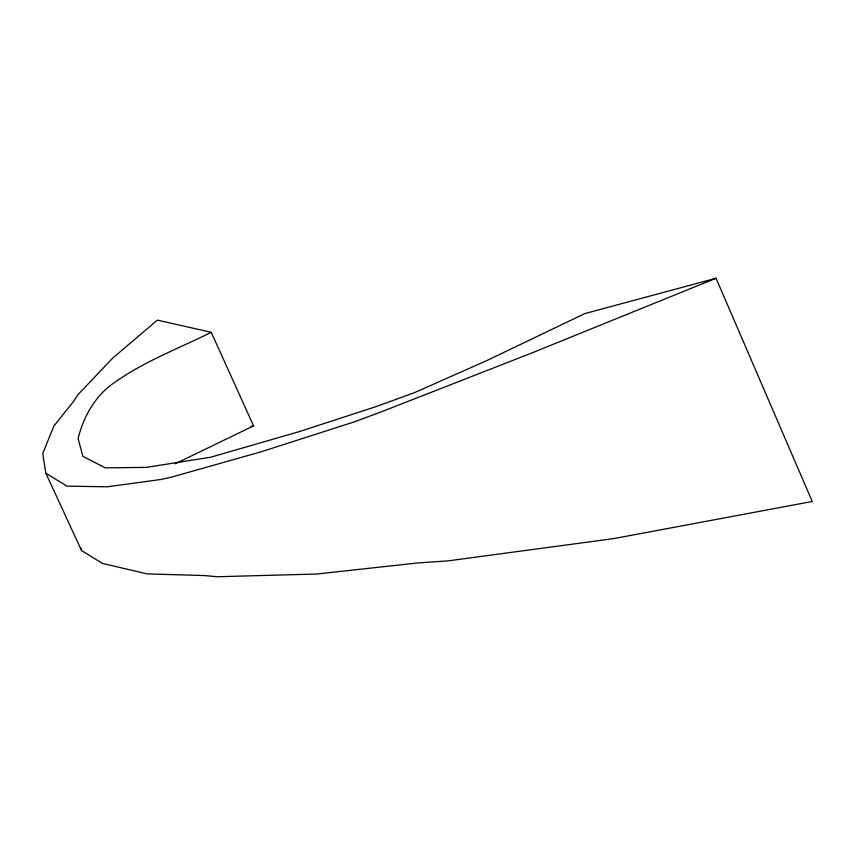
<?xml version="1.0" encoding="UTF-8"?>
<svg xmlns="http://www.w3.org/2000/svg" width="855" height="855" viewBox="0 0 855 855"><rect width="100%" height="100%" fill="white"/><g stroke="black" fill="none" stroke-linecap="round" stroke-linejoin="round"><path stroke-width="1.28" d="M175.232 463.784L253.561 425.876L211.238 332.306L157.395 320.112L112.753 358.053L78.115 394.508L73.284 401.765L53.865 426.079L42.75 453.577L45.817 473.178L81.567 550.609L102.579 563.456L147.21 573.897L204.73 575.565L217.02 576.751L316.895 574.015L417.657 562.953L448.18 560.859L613.922 538.575L812.25 501.479L716.063 278.249L584.767 313.603L486.41 360.767L414.483 392.637L375.206 406.905L299.058 431.679L210.565 457.254L146.312 467.386L105.315 467.867L82.839 456.335L78.083 438.508C83.598 416.171 95.813 394.668 115.414 381.907C144.933 361.099 179.08 348.284 211.238 332.306M716.063 278.249L532.248 352.805L381.533 411.747L354.419 421.836L261.534 451.675L171.524 477.133L160.826 479.495L107.185 486.794L66.936 486.153L45.817 473.178M250.996 426.463L253.561 425.876M81.214 548.151L81.567 550.609"/></g></svg>
